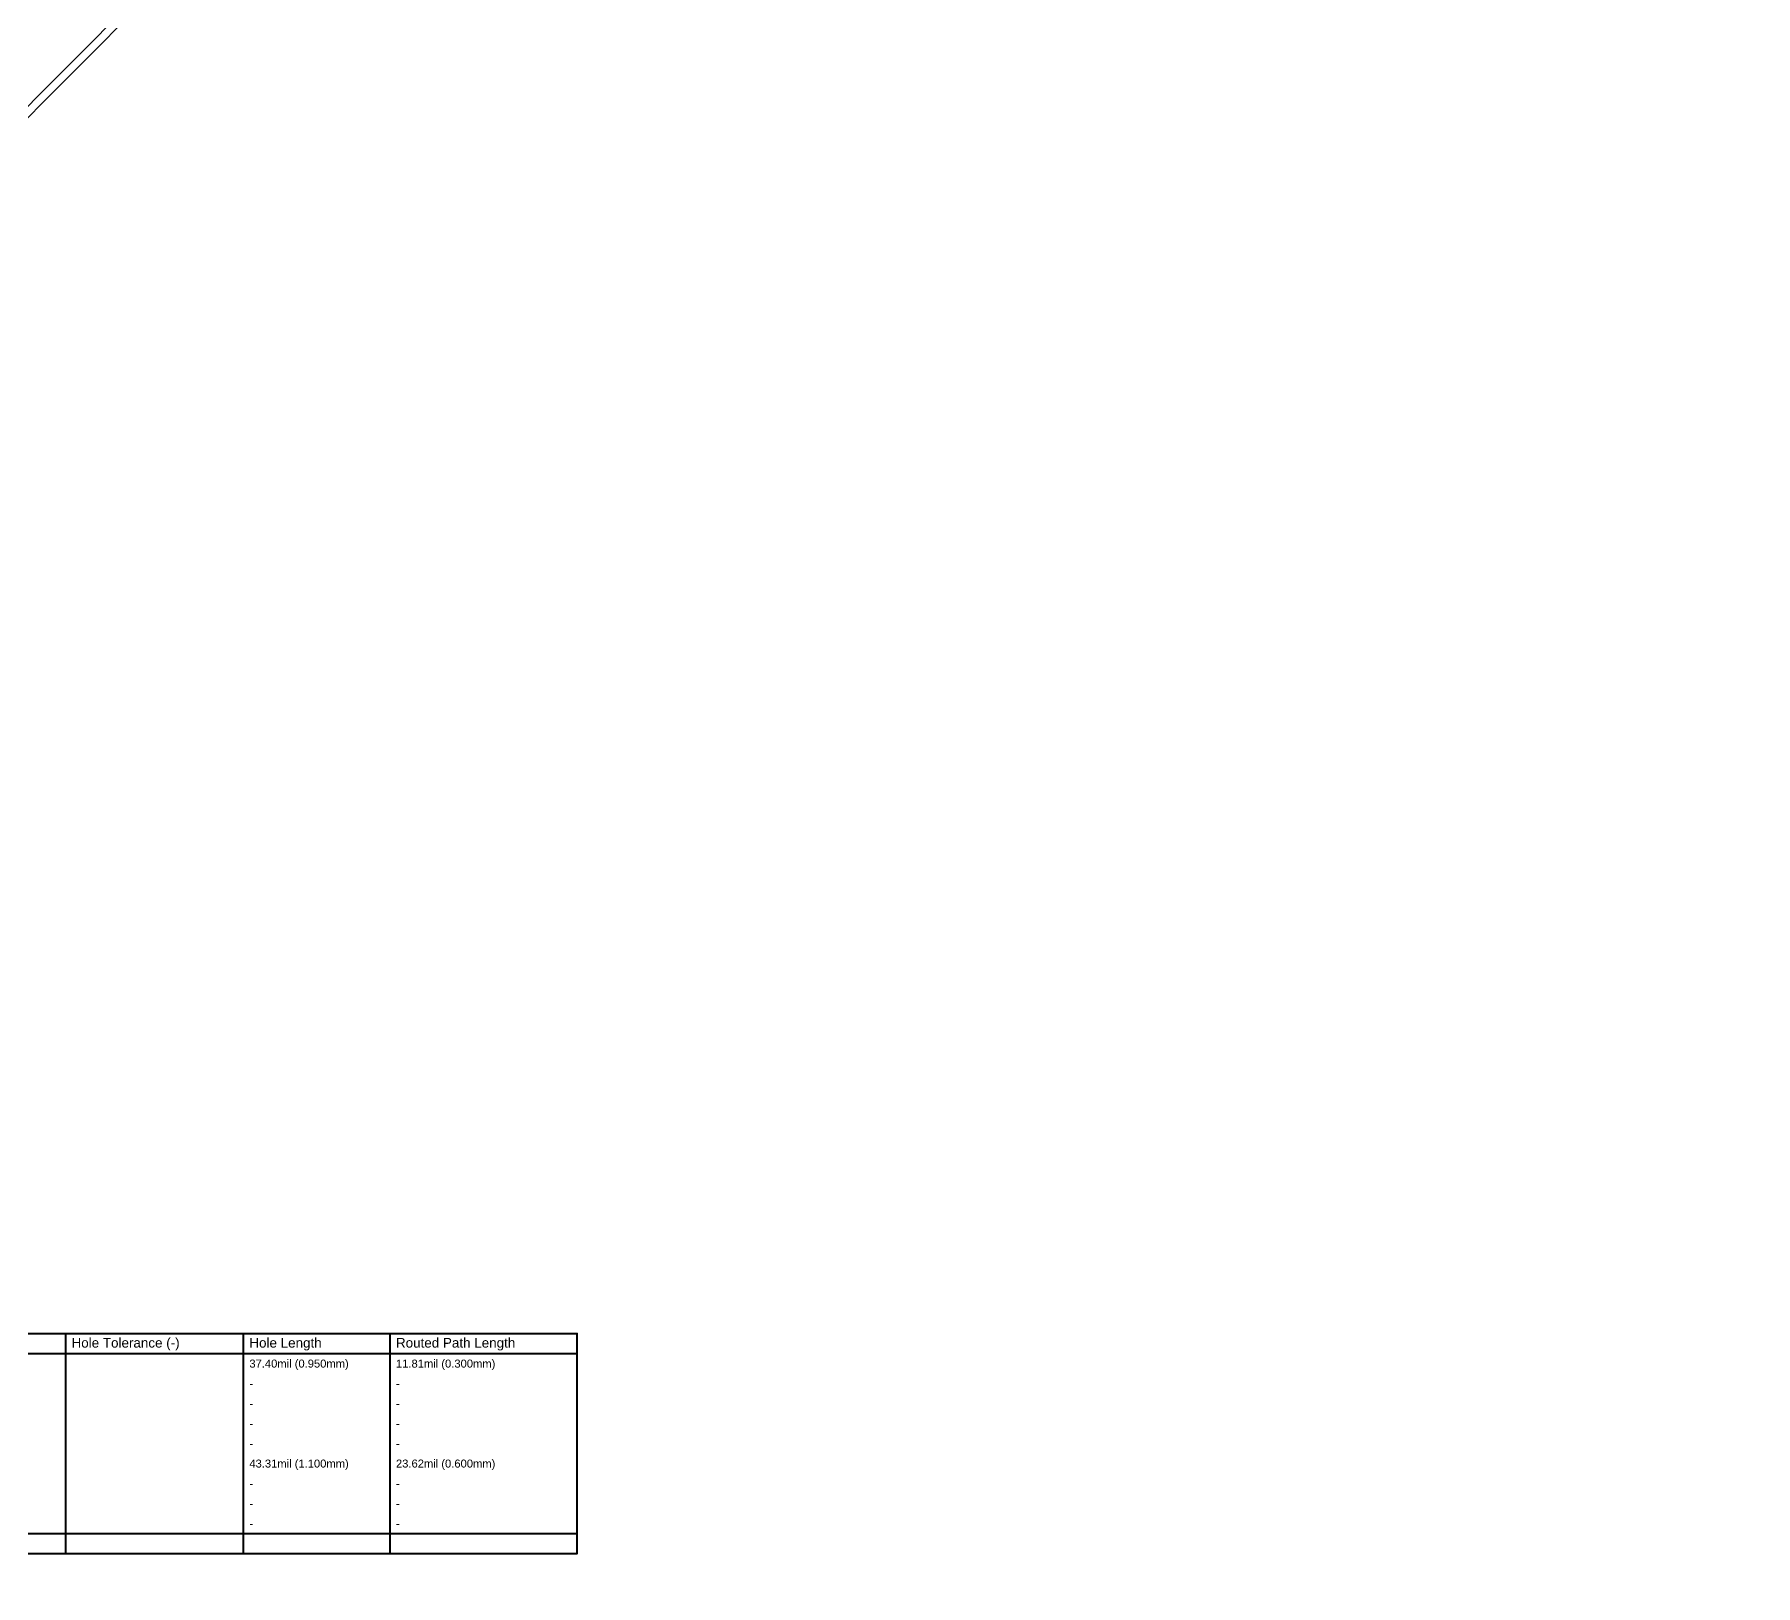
# Model space of a CAD drawing. Header units: inches. Extents: x -22 to 5433, y -13 to 5447.
# Drawn here: x 332.3 to 660.2, y 32.8 to 328.4 of the extents above; entities that cross this region are included whole.
import ezdxf

# ---------------------------------------------------------------- set-up
doc = ezdxf.new("R2010")
doc.units = ezdxf.units.IN
doc.layers.add('Bottom Solder', color=6, linetype='Continuous')
doc.layers.add('Drill Drawing', color=1, linetype='Continuous')
doc.styles.add('Arial', font='', dxfattribs={"height": 0.2})
doc.styles.get('Arial').set_extended_font_data('Arial')

msp = doc.modelspace()

# ---------------------------------------------------------------- linework, layer by layer
at = {"layer": 'Bottom Solder'}
for p in [(50.91, 32.83), (53.21, 32.86)]:
    msp.add_line(p, (5432.85, 5447.49), dxfattribs=at)
at = {"layer": 'Drill Drawing'}
for points in [[(92.09, 80.85, 0.381, 0.381, 0), (435.7, 80.85, 0.381, 0.381, 0)], [(338.27, 38.94, 0.381, 0.381, 0), (338.27, 80.85, 0.381, 0.381, 0)], [(372.15, 38.94, 0.381, 0.381, 0), (372.15, 80.85, 0.381, 0.381, 0)], [(400.08, 38.94, 0.381, 0.381, 0), (400.08, 80.85, 0.381, 0.381, 0)], [(435.7, 38.94, 0.381, 0.381, 0), (435.7, 80.85, 0.381, 0.381, 0)], [(92.09, 77.04, 0.381, 0.381, 0), (435.7, 77.04, 0.381, 0.381, 0)], [(92.09, 42.75, 0.381, 0.381, 0), (435.7, 42.75, 0.381, 0.381, 0)], [(92.09, 38.94, 0.381, 0.381, 0), (435.7, 38.94, 0.381, 0.381, 0)]]:
    msp.add_lwpolyline(points, format="xyseb", dxfattribs=at)
for points in [[(338.18, 80.85, 0.191, 0.191, 1), (338.37, 80.85, 0.191, 0.191, 1)], [(372.05, 80.85, 0.191, 0.191, 1), (372.24, 80.85, 0.191, 0.191, 1)], [(399.98, 80.85, 0.191, 0.191, 1), (400.17, 80.85, 0.191, 0.191, 1)], [(435.61, 80.85, 0.191, 0.191, 1), (435.8, 80.85, 0.191, 0.191, 1)], [(435.61, 80.85, 0.191, 0.191, 1), (435.8, 80.85, 0.191, 0.191, 1)], [(435.61, 77.04, 0.191, 0.191, 1), (435.8, 77.04, 0.191, 0.191, 1)], [(435.61, 42.75, 0.191, 0.191, 1), (435.8, 42.75, 0.191, 0.191, 1)], [(338.18, 38.94, 0.191, 0.191, 1), (338.37, 38.94, 0.191, 0.191, 1)], [(372.05, 38.94, 0.191, 0.191, 1), (372.24, 38.94, 0.191, 0.191, 1)], [(399.98, 38.94, 0.191, 0.191, 1), (400.17, 38.94, 0.191, 0.191, 1)], [(435.61, 38.94, 0.191, 0.191, 1), (435.8, 38.94, 0.191, 0.191, 1)], [(435.61, 38.94, 0.191, 0.191, 1), (435.8, 38.94, 0.191, 0.191, 1)]]:
    msp.add_lwpolyline(points, format="xyseb", close=True, dxfattribs=at)

# ---------------------------------------------------------------- texts
at = {"layer": 'Drill Drawing', "style": 'Arial'}
for s, height, p in [('Hole Tolerance (-)', 1.8288, (339.42, 78.18)), ('Hole Length', 1.8288, (373.29, 78.18)), ('Routed Path Length', 1.8288, (401.22, 78.18)), ('37.40mil (0.950mm)', 1.524, (373.29, 74.37)), ('11.81mil (0.300mm)', 1.524, (401.22, 74.37)), ('-', 1.52, (373.29, 70.56)), ('-', 1.52, (401.22, 70.56)), ('-', 1.52, (373.29, 66.75)), ('-', 1.52, (401.22, 66.75)), ('-', 1.52, (373.29, 62.94)), ('-', 1.52, (401.22, 62.94)), ('-', 1.52, (373.29, 59.13)), ('-', 1.52, (401.22, 59.13)), ('43.31mil (1.100mm)', 1.524, (373.29, 55.32)), ('23.62mil (0.600mm)', 1.524, (401.22, 55.32)), ('-', 1.52, (373.29, 51.51)), ('-', 1.52, (401.22, 51.51)), ('-', 1.52, (373.29, 47.7)), ('-', 1.52, (401.22, 47.7)), ('-', 1.52, (373.29, 43.89)), ('-', 1.52, (401.22, 43.89))]:
    msp.add_text(s, height=height, dxfattribs=at).set_placement(p)

doc.saveas('drawing.dxf')
